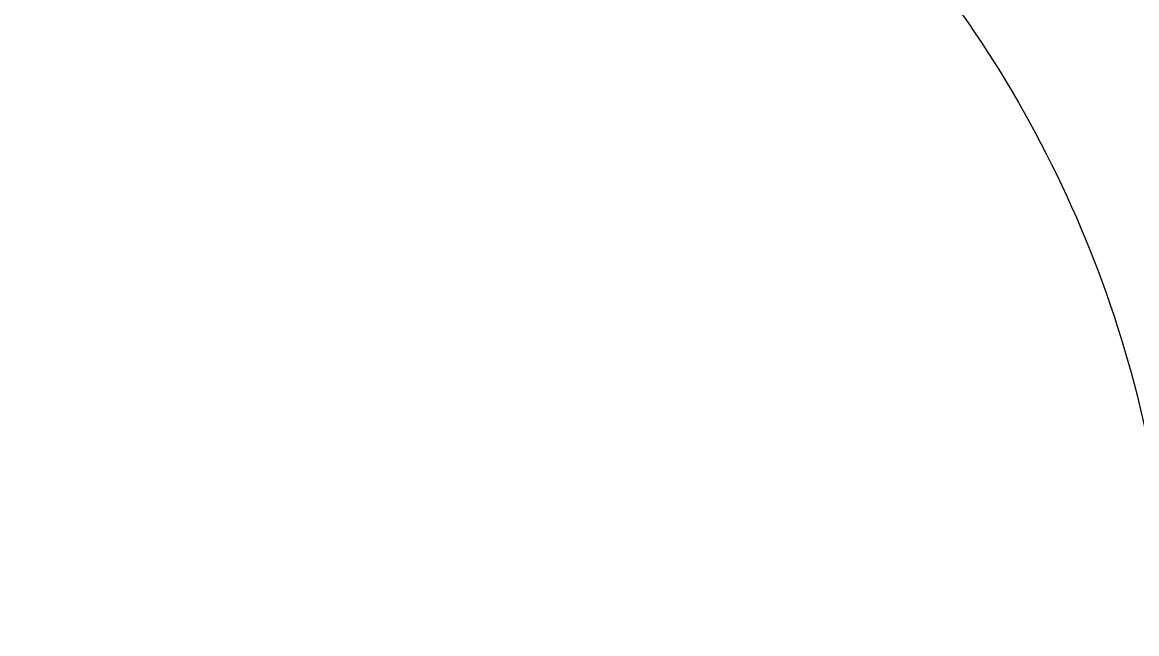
# Model space of a CAD drawing. Header units: millimetres. Extents: x 0 to 9491604, y -172998 to 295086.
# Drawn here: x 396831.17 to 396837.02, y 51092.66 to 51095.87 of the extents above; entities that cross this region are included whole.
import ezdxf
from ezdxf.enums import TextEntityAlignment as Align

# ---------------------------------------------------------------- set-up
doc = ezdxf.new("R2018")
doc.units = ezdxf.units.MM
for name, color, linetype, lineweight in [('АР_Маркер экспликации', 239, 'Continuous', 13), ('АР_Номер помещения', 250, 'Continuous', 9), ('АР_Размеры', 175, 'Continuous', 9), ('АР_Сущ Несущая стена', 250, 'Continuous', 50)]:
    doc.layers.add(name, color=color, linetype=linetype, lineweight=lineweight)
doc.layers.add('АР_Названия помещений', color=124, linetype='Continuous', lineweight=5, plot=False)
doc.layers.add('АР_Помещения_площадь', color=19, linetype='Continuous', lineweight=9, plot=False)
doc.styles.add('ISOCPEUR', font='', dxfattribs={"height": 250})
doc.styles.get("Standard").update_dxf_attribs({"font": 'GOST.TTF'})
doc.styles.get('ISOCPEUR').set_extended_font_data('ISOCPEUR', italic=True)

# ---------------------------------------------------------------- blocks, each defined once
blk = doc.blocks.new('*U252')
at = {"color": 7, "style": 'ISOCPEUR', "width": 0.7, "flags": 1}
blk.add_attdef('КАТЕГОРИЯ', (-499.1655, -2092.1864), '', height=250, dxfattribs=at)
at = {"layer": 'АР_Номер помещения', "color": 7, "style": 'ISOCPEUR', "width": 0.7}
blk.add_attdef('НОМЕР_ПОМЕЩЕНИЯ', text='', height=300, dxfattribs=at).set_placement((-13874.5004, 6637.5515), align=Align.MIDDLE_CENTER)
at = {"layer": 'АР_Помещения_площадь', "color": 7, "lineweight": 30, "width": 0.7, "flags": 104}
blk.add_attdef('ИМЯ_ПОМЕЩЕНИЯ', text='', height=100, dxfattribs=at).set_placement((157.6277, 1217.1414), align=Align.MIDDLE_CENTER)
at = {"layer": 'АР_Помещения_площадь', "color": 7, "style": 'ISOCPEUR', "width": 0.7}
blk.add_attdef('ПЛОЩАДЬ_ПОМЕЩЕНИЯ', text='', height=200, dxfattribs=at).set_placement((-12654.5821, 407.6716), align=Align.MIDDLE_RIGHT)
blk = doc.blocks.new('*U251')
at = {"color": 7, "style": 'ISOCPEUR', "width": 0.7, "flags": 1}
blk.add_attdef('КАТЕГОРИЯ', (-499.1655, -2092.1864), '', height=250, dxfattribs=at)
at = {"layer": 'АР_Номер помещения', "color": 7, "style": 'ISOCPEUR', "width": 0.7}
blk.add_attdef('НОМЕР_ПОМЕЩЕНИЯ', text='', height=300, dxfattribs=at).set_placement((-17424.9012, 1870.773), align=Align.MIDDLE_CENTER)
at = {"layer": 'АР_Помещения_площадь', "color": 7, "lineweight": 30, "width": 0.7, "flags": 104}
blk.add_attdef('ИМЯ_ПОМЕЩЕНИЯ', text='', height=100, dxfattribs=at).set_placement((157.6277, 1217.1414), align=Align.MIDDLE_CENTER)
at = {"layer": 'АР_Помещения_площадь', "color": 7, "style": 'ISOCPEUR', "width": 0.7}
blk.add_attdef('ПЛОЩАДЬ_ПОМЕЩЕНИЯ', text='', height=200, dxfattribs=at).set_placement((-12452.8113, 399.3563), align=Align.MIDDLE_RIGHT)

msp = doc.modelspace()

# ---------------------------------------------------------------- linework, layer by layer
at = {"layer": 'АР_Размеры', "color": 5, "lineweight": 9, "ltscale": 100, "transparency": 33554687}
for points in [[(396838.7836, 51096.3105), (396838.5724, 51095.4063, -0.615334), (396838.0388, 51095.2999, 0.101403), (396835.5954, 51097.3756, 0.887085)], [(396838.7836, 51096.3105), (396838.5724, 51095.4063, -0.615334), (396838.0388, 51095.2999, 0.101403), (396835.5954, 51097.3756, 0.887085)], [(396838.7836, 51096.3105), (396838.5724, 51095.4063, -0.615334), (396838.0388, 51095.2999, 0.101403), (396835.5954, 51097.3756, 0.887085)], [(396838.7836, 51096.3105), (396838.5724, 51095.4063, -0.615334), (396838.0388, 51095.2999, 0.101403), (396835.5954, 51097.3756, 0.887085)], [(396838.7836, 51096.3105), (396838.5724, 51095.4063, -0.615334), (396838.0388, 51095.2999, 0.101403), (396835.5954, 51097.3756, 0.887085)], [(396838.7836, 51096.3105), (396838.5724, 51095.4063, -0.615334), (396838.0388, 51095.2999, 0.101403), (396835.5954, 51097.3756, 0.887085)], [(396838.7836, 51096.3105), (396838.5724, 51095.4063, -0.615334), (396838.0388, 51095.2999, 0.101403), (396835.5954, 51097.3756, 0.887085)], [(396838.7836, 51096.3105), (396838.5724, 51095.4063, -0.615334), (396838.0388, 51095.2999, 0.101403), (396835.5954, 51097.3756, 0.887085)], [(396838.7836, 51096.3105), (396838.5724, 51095.4063, -0.615334), (396838.0388, 51095.2999, 0.101403), (396835.5954, 51097.3756, 0.887085)], [(396838.7836, 51096.3105), (396838.5724, 51095.4063, -0.615334), (396838.0388, 51095.2999, 0.101403), (396835.5954, 51097.3756, 0.887085)], [(396838.7836, 51096.3105), (396838.5724, 51095.4063, -0.615334), (396838.0388, 51095.2999, 0.101403), (396835.5954, 51097.3756, 0.887085)], [(396838.7836, 51096.3105), (396838.5724, 51095.4063, -0.615334), (396838.0388, 51095.2999, 0.101403), (396835.5954, 51097.3756, 0.887085)], [(396838.7836, 51096.3105), (396838.5724, 51095.4063, -0.615334), (396838.0388, 51095.2999, 0.101403), (396835.5954, 51097.3756, 0.887085)], [(396838.7836, 51096.3105), (396838.5724, 51095.4063, -0.615334), (396838.0388, 51095.2999, 0.101403), (396835.5954, 51097.3756, 0.887085)], [(396838.7836, 51096.3105), (396838.5724, 51095.4063, -0.615334), (396838.0388, 51095.2999, 0.101403), (396835.5954, 51097.3756, 0.887085)], [(396838.7836, 51096.3105), (396838.5724, 51095.4063, -0.615334), (396838.0388, 51095.2999, 0.101403), (396835.5954, 51097.3756, 0.887085)], [(396838.7836, 51096.3105), (396838.5724, 51095.4063, -0.615334), (396838.0388, 51095.2999, 0.101403), (396835.5954, 51097.3756, 0.887085)], [(396838.7836, 51096.3105), (396838.5724, 51095.4063, -0.615334), (396838.0388, 51095.2999, 0.101403), (396835.5954, 51097.3756, 0.887085)], [(396838.7836, 51096.3105), (396838.5724, 51095.4063, -0.615334), (396838.0388, 51095.2999, 0.101403), (396835.5954, 51097.3756, 0.887085)], [(396838.7836, 51096.3105), (396838.5724, 51095.4063, -0.615334), (396838.0388, 51095.2999, 0.101403), (396835.5954, 51097.3756, 0.887085)], [(396838.7836, 51096.3105), (396838.5724, 51095.4063, -0.615334), (396838.0388, 51095.2999, 0.101403), (396835.5954, 51097.3756, 0.887085)], [(396838.7836, 51096.3105), (396838.5724, 51095.4063, -0.615334), (396838.0388, 51095.2999, 0.101403), (396835.5954, 51097.3756, 0.887085)], [(396838.7836, 51096.3105), (396838.5724, 51095.4063, -0.615334), (396838.0388, 51095.2999, 0.101403), (396835.5954, 51097.3756, 0.887085)], [(396838.7836, 51096.3105), (396838.5724, 51095.4063, -0.615334), (396838.0388, 51095.2999, 0.101403), (396835.5954, 51097.3756, 0.887085)], [(396838.7836, 51096.3105), (396838.5724, 51095.4063, -0.615334), (396838.0388, 51095.2999, 0.101403), (396835.5954, 51097.3756, 0.887085)], [(396838.7836, 51096.3105), (396838.5724, 51095.4063, -0.615334), (396838.0388, 51095.2999, 0.101403), (396835.5954, 51097.3756, 0.887085)], [(396838.7836, 51096.3105), (396838.5724, 51095.4063, -0.615334), (396838.0388, 51095.2999, 0.101403), (396835.5954, 51097.3756, 0.887085)], [(396838.7836, 51096.3105), (396838.5724, 51095.4063, -0.615334), (396838.0388, 51095.2999, 0.101403), (396835.5954, 51097.3756, 0.887085)], [(396838.7836, 51096.3105), (396838.5724, 51095.4063, -0.615334), (396838.0388, 51095.2999, 0.101403), (396835.5954, 51097.3756, 0.887085)], [(396838.7836, 51096.3105), (396838.5724, 51095.4063, -0.615334), (396838.0388, 51095.2999, 0.101403), (396835.5954, 51097.3756, 0.887085)], [(396838.7836, 51096.3105), (396838.5724, 51095.4063, -0.615334), (396838.0388, 51095.2999, 0.101403), (396835.5954, 51097.3756, 0.887085)], [(396838.7836, 51096.3105), (396838.5724, 51095.4063, -0.615334), (396838.0388, 51095.2999, 0.101403), (396835.5954, 51097.3756, 0.887085)], [(396838.7836, 51096.3105), (396838.5724, 51095.4063, -0.615334), (396838.0388, 51095.2999, 0.101403), (396835.5954, 51097.3756, 0.887085)], [(396838.7836, 51096.3105), (396838.5724, 51095.4063, -0.615334), (396838.0388, 51095.2999, 0.101403), (396835.5954, 51097.3756, 0.887085)], [(396838.7836, 51096.3105), (396838.5724, 51095.4063, -0.615334), (396838.0388, 51095.2999, 0.101403), (396835.5954, 51097.3756, 0.887085)], [(396838.7836, 51096.3105), (396838.5724, 51095.4063, -0.615334), (396838.0388, 51095.2999, 0.101403), (396835.5954, 51097.3756, 0.887085)], [(396838.7836, 51096.3105), (396838.5724, 51095.4063, -0.615334), (396838.0388, 51095.2999, 0.101403), (396835.5954, 51097.3756, 0.887085)], [(396838.7836, 51096.3105), (396838.5724, 51095.4063, -0.615334), (396838.0388, 51095.2999, 0.101403), (396835.5954, 51097.3756, 0.887085)], [(396838.7836, 51096.3105), (396838.5724, 51095.4063, -0.615334), (396838.0388, 51095.2999, 0.101403), (396835.5954, 51097.3756, 0.887085)], [(396838.7836, 51096.3105), (396838.5724, 51095.4063, -0.615334), (396838.0388, 51095.2999, 0.101403), (396835.5954, 51097.3756, 0.887085)], [(396838.7836, 51096.3105), (396838.5724, 51095.4063, -0.615334), (396838.0388, 51095.2999, 0.101403), (396835.5954, 51097.3756, 0.887085)], [(396838.7836, 51096.3105), (396838.5724, 51095.4063, -0.615334), (396838.0388, 51095.2999, 0.101403), (396835.5954, 51097.3756, 0.887085)], [(396838.7836, 51096.3105), (396838.5724, 51095.4063, -0.615334), (396838.0388, 51095.2999, 0.101403), (396835.5954, 51097.3756, 0.887085)], [(396838.7836, 51096.3105), (396838.5724, 51095.4063, -0.615334), (396838.0388, 51095.2999, 0.101403), (396835.5954, 51097.3756, 0.887085)], [(396838.7836, 51096.3105), (396838.5724, 51095.4063, -0.615334), (396838.0388, 51095.2999, 0.101403), (396835.5954, 51097.3756, 0.887085)], [(396838.7836, 51096.3105), (396838.5724, 51095.4063, -0.615334), (396838.0388, 51095.2999, 0.101403), (396835.5954, 51097.3756, 0.887085)], [(396838.7836, 51096.3105), (396838.5724, 51095.4063, -0.615334), (396838.0388, 51095.2999, 0.101403), (396835.5954, 51097.3756, 0.887085)], [(396838.7836, 51096.3105), (396838.5724, 51095.4063, -0.615334), (396838.0388, 51095.2999, 0.101403), (396835.5954, 51097.3756, 0.887085)], [(396838.7836, 51096.3105), (396838.5724, 51095.4063, -0.615334), (396838.0388, 51095.2999, 0.101403), (396835.5954, 51097.3756, 0.887085)], [(396838.7836, 51096.3105), (396838.5724, 51095.4063, -0.615334), (396838.0388, 51095.2999, 0.101403), (396835.5954, 51097.3756, 0.887085)], [(396838.7836, 51096.3105), (396838.5724, 51095.4063, -0.615334), (396838.0388, 51095.2999, 0.101403), (396835.5954, 51097.3756, 0.887085)], [(396838.7836, 51096.3105), (396838.5724, 51095.4063, -0.615334), (396838.0388, 51095.2999, 0.101403), (396835.5954, 51097.3756, 0.887085)], [(396838.7836, 51096.3105), (396838.5724, 51095.4063, -0.615334), (396838.0388, 51095.2999, 0.101403), (396835.5954, 51097.3756, 0.887085)], [(396838.7836, 51096.3105), (396838.5724, 51095.4063, -0.615334), (396838.0388, 51095.2999, 0.101403), (396835.5954, 51097.3756, 0.887085)], [(396838.7836, 51096.3105), (396838.5724, 51095.4063, -0.615334), (396838.0388, 51095.2999, 0.101403), (396835.5954, 51097.3756, 0.887085)], [(396838.7836, 51096.3105), (396838.5724, 51095.4063, -0.615334), (396838.0388, 51095.2999, 0.101403), (396835.5954, 51097.3756, 0.887085)], [(396838.7836, 51096.3105), (396838.5724, 51095.4063, -0.615334), (396838.0388, 51095.2999, 0.101403), (396835.5954, 51097.3756, 0.887085)], [(396835.2429, 51096.8836, -0.164997), (396837.1101, 51093.4855), (396837.1313, 51093.3655, 0.414304), (396837.626, 51093.0197), (396841.3476, 51093.6793, 0.228696), (396841.6484, 51093.8964, -0.319049), (396842.0918, 51094.1145, -0.319002), (396842.4438, 51093.7677), (396842.6566, 51092.5672, -0.4144), (396842.5084, 51092.3552), (396842.2683, 51092.3127, 0.668339), (396842.1955, 51091.9827), (396843.6088, 51090.9949, 0.198883), (396844.0188, 51090.9044), (396848.1005, 51091.6278, 0.198883), (396848.4545, 51091.8538), (396849.4421, 51093.2671, 0.668339), (396849.2603, 51093.5519), (396849.0203, 51093.5094, -0.4144), (396848.8083, 51093.6575), (396848.5955, 51094.858, -0.710202), (396849.2983, 51095.2522, 0.228696), (396849.6553, 51095.1518), (396858.8289, 51096.7777, 0.414362)], [(396835.2429, 51096.8836, -0.164997), (396837.1101, 51093.4855), (396837.1313, 51093.3655, 0.414304), (396837.626, 51093.0197), (396841.3476, 51093.6793, 0.228696), (396841.6484, 51093.8964, -0.319049), (396842.0918, 51094.1145, -0.319002), (396842.4438, 51093.7677), (396842.6566, 51092.5672, -0.4144), (396842.5084, 51092.3552), (396842.2683, 51092.3127, 0.668339), (396842.1955, 51091.9827), (396843.6088, 51090.9949, 0.198883), (396844.0188, 51090.9044), (396848.1005, 51091.6278, 0.198883), (396848.4545, 51091.8538), (396849.4421, 51093.2671, 0.668339), (396849.2603, 51093.5519), (396849.0203, 51093.5094, -0.4144), (396848.8083, 51093.6575), (396848.5955, 51094.858, -0.710202), (396849.2983, 51095.2522, 0.228696), (396849.6553, 51095.1518), (396858.8289, 51096.7777, 0.414362)], [(396835.2429, 51096.8836, -0.164997), (396837.1101, 51093.4855), (396837.1313, 51093.3655, 0.414304), (396837.626, 51093.0197), (396841.3476, 51093.6793, 0.228696), (396841.6484, 51093.8964, -0.319049), (396842.0918, 51094.1145, -0.319002), (396842.4438, 51093.7677), (396842.6566, 51092.5672, -0.4144), (396842.5084, 51092.3552), (396842.2683, 51092.3127, 0.668339), (396842.1955, 51091.9827), (396843.6088, 51090.9949, 0.198883), (396844.0188, 51090.9044), (396848.1005, 51091.6278, 0.198883), (396848.4545, 51091.8538), (396849.4421, 51093.2671, 0.668339), (396849.2603, 51093.5519), (396849.0203, 51093.5094, -0.4144), (396848.8083, 51093.6575), (396848.5955, 51094.858, -0.710202), (396849.2983, 51095.2522, 0.228696), (396849.6553, 51095.1518), (396858.8289, 51096.7777, 0.414362)], [(396835.2429, 51096.8836, -0.164997), (396837.1101, 51093.4855), (396837.1313, 51093.3655, 0.414304), (396837.626, 51093.0197), (396841.3476, 51093.6793, 0.228696), (396841.6484, 51093.8964, -0.319049), (396842.0918, 51094.1145, -0.319002), (396842.4438, 51093.7677), (396842.6566, 51092.5672, -0.4144), (396842.5084, 51092.3552), (396842.2683, 51092.3127, 0.668339), (396842.1955, 51091.9827), (396843.6088, 51090.9949, 0.198883), (396844.0188, 51090.9044), (396848.1005, 51091.6278, 0.198883), (396848.4545, 51091.8538), (396849.4421, 51093.2671, 0.668339), (396849.2603, 51093.5519), (396849.0203, 51093.5094, -0.4144), (396848.8083, 51093.6575), (396848.5955, 51094.858, -0.710202), (396849.2983, 51095.2522, 0.228696), (396849.6553, 51095.1518), (396858.8289, 51096.7777, 0.414362)], [(396835.2429, 51096.8836, -0.164997), (396837.1101, 51093.4855), (396837.1313, 51093.3655, 0.414304), (396837.626, 51093.0197), (396841.3476, 51093.6793, 0.228696), (396841.6484, 51093.8964, -0.319049), (396842.0918, 51094.1145, -0.319002), (396842.4438, 51093.7677), (396842.6566, 51092.5672, -0.4144), (396842.5084, 51092.3552), (396842.2683, 51092.3127, 0.668339), (396842.1955, 51091.9827), (396843.6088, 51090.9949, 0.198883), (396844.0188, 51090.9044), (396848.1005, 51091.6278, 0.198883), (396848.4545, 51091.8538), (396849.4421, 51093.2671, 0.668339), (396849.2603, 51093.5519), (396849.0203, 51093.5094, -0.4144), (396848.8083, 51093.6575), (396848.5955, 51094.858, -0.710202), (396849.2983, 51095.2522, 0.228696), (396849.6553, 51095.1518), (396858.8289, 51096.7777, 0.414362)], [(396835.2429, 51096.8836, -0.164997), (396837.1101, 51093.4855), (396837.1313, 51093.3655, 0.414304), (396837.626, 51093.0197), (396841.3476, 51093.6793, 0.228696), (396841.6484, 51093.8964, -0.319049), (396842.0918, 51094.1145, -0.319002), (396842.4438, 51093.7677), (396842.6566, 51092.5672, -0.4144), (396842.5084, 51092.3552), (396842.2683, 51092.3127, 0.668339), (396842.1955, 51091.9827), (396843.6088, 51090.9949, 0.198883), (396844.0188, 51090.9044), (396848.1005, 51091.6278, 0.198883), (396848.4545, 51091.8538), (396849.4421, 51093.2671, 0.668339), (396849.2603, 51093.5519), (396849.0203, 51093.5094, -0.4144), (396848.8083, 51093.6575), (396848.5955, 51094.858, -0.710202), (396849.2983, 51095.2522, 0.228696), (396849.6553, 51095.1518), (396858.8289, 51096.7777, 0.414362)], [(396835.2429, 51096.8836, -0.164997), (396837.1101, 51093.4855), (396837.1313, 51093.3655, 0.414304), (396837.626, 51093.0197), (396841.3476, 51093.6793, 0.228696), (396841.6484, 51093.8964, -0.319049), (396842.0918, 51094.1145, -0.319002), (396842.4438, 51093.7677), (396842.6566, 51092.5672, -0.4144), (396842.5084, 51092.3552), (396842.2683, 51092.3127, 0.668339), (396842.1955, 51091.9827), (396843.6088, 51090.9949, 0.198883), (396844.0188, 51090.9044), (396848.1005, 51091.6278, 0.198883), (396848.4545, 51091.8538), (396849.4421, 51093.2671, 0.668339), (396849.2603, 51093.5519), (396849.0203, 51093.5094, -0.4144), (396848.8083, 51093.6575), (396848.5955, 51094.858, -0.710202), (396849.2983, 51095.2522, 0.228696), (396849.6553, 51095.1518), (396858.8289, 51096.7777, 0.414362)], [(396835.2429, 51096.8836, -0.164997), (396837.1101, 51093.4855), (396837.1313, 51093.3655, 0.414304), (396837.626, 51093.0197), (396841.3476, 51093.6793, 0.228696), (396841.6484, 51093.8964, -0.319049), (396842.0918, 51094.1145, -0.319002), (396842.4438, 51093.7677), (396842.6566, 51092.5672, -0.4144), (396842.5084, 51092.3552), (396842.2683, 51092.3127, 0.668339), (396842.1955, 51091.9827), (396843.6088, 51090.9949, 0.198883), (396844.0188, 51090.9044), (396848.1005, 51091.6278, 0.198883), (396848.4545, 51091.8538), (396849.4421, 51093.2671, 0.668339), (396849.2603, 51093.5519), (396849.0203, 51093.5094, -0.4144), (396848.8083, 51093.6575), (396848.5955, 51094.858, -0.710202), (396849.2983, 51095.2522, 0.228696), (396849.6553, 51095.1518), (396858.8289, 51096.7777, 0.414362)], [(396835.2429, 51096.8836, -0.164997), (396837.1101, 51093.4855), (396837.1313, 51093.3655, 0.414304), (396837.626, 51093.0197), (396841.3476, 51093.6793, 0.228696), (396841.6484, 51093.8964, -0.319049), (396842.0918, 51094.1145, -0.319002), (396842.4438, 51093.7677), (396842.6566, 51092.5672, -0.4144), (396842.5084, 51092.3552), (396842.2683, 51092.3127, 0.668339), (396842.1955, 51091.9827), (396843.6088, 51090.9949, 0.198883), (396844.0188, 51090.9044), (396848.1005, 51091.6278, 0.198883), (396848.4545, 51091.8538), (396849.4421, 51093.2671, 0.668339), (396849.2603, 51093.5519), (396849.0203, 51093.5094, -0.4144), (396848.8083, 51093.6575), (396848.5955, 51094.858, -0.710202), (396849.2983, 51095.2522, 0.228696), (396849.6553, 51095.1518), (396858.8289, 51096.7777, 0.414362)], [(396835.2429, 51096.8836, -0.164997), (396837.1101, 51093.4855), (396837.1313, 51093.3655, 0.414304), (396837.626, 51093.0197), (396841.3476, 51093.6793, 0.228696), (396841.6484, 51093.8964, -0.319049), (396842.0918, 51094.1145, -0.319002), (396842.4438, 51093.7677), (396842.6566, 51092.5672, -0.4144), (396842.5084, 51092.3552), (396842.2683, 51092.3127, 0.668339), (396842.1955, 51091.9827), (396843.6088, 51090.9949, 0.198883), (396844.0188, 51090.9044), (396848.1005, 51091.6278, 0.198883), (396848.4545, 51091.8538), (396849.4421, 51093.2671, 0.668339), (396849.2603, 51093.5519), (396849.0203, 51093.5094, -0.4144), (396848.8083, 51093.6575), (396848.5955, 51094.858, -0.710202), (396849.2983, 51095.2522, 0.228696), (396849.6553, 51095.1518), (396858.8289, 51096.7777, 0.414362)], [(396835.2429, 51096.8836, -0.164997), (396837.1101, 51093.4855), (396837.1313, 51093.3655, 0.414304), (396837.626, 51093.0197), (396841.3476, 51093.6793, 0.228696), (396841.6484, 51093.8964, -0.319049), (396842.0918, 51094.1145, -0.319002), (396842.4438, 51093.7677), (396842.6566, 51092.5672, -0.4144), (396842.5084, 51092.3552), (396842.2683, 51092.3127, 0.668339), (396842.1955, 51091.9827), (396843.6088, 51090.9949, 0.198883), (396844.0188, 51090.9044), (396848.1005, 51091.6278, 0.198883), (396848.4545, 51091.8538), (396849.4421, 51093.2671, 0.668339), (396849.2603, 51093.5519), (396849.0203, 51093.5094, -0.4144), (396848.8083, 51093.6575), (396848.5955, 51094.858, -0.710202), (396849.2983, 51095.2522, 0.228696), (396849.6553, 51095.1518), (396858.8289, 51096.7777, 0.414362)], [(396835.2429, 51096.8836, -0.164997), (396837.1101, 51093.4855), (396837.1313, 51093.3655, 0.414304), (396837.626, 51093.0197), (396841.3476, 51093.6793, 0.228696), (396841.6484, 51093.8964, -0.319049), (396842.0918, 51094.1145, -0.319002), (396842.4438, 51093.7677), (396842.6566, 51092.5672, -0.4144), (396842.5084, 51092.3552), (396842.2683, 51092.3127, 0.668339), (396842.1955, 51091.9827), (396843.6088, 51090.9949, 0.198883), (396844.0188, 51090.9044), (396848.1005, 51091.6278, 0.198883), (396848.4545, 51091.8538), (396849.4421, 51093.2671, 0.668339), (396849.2603, 51093.5519), (396849.0203, 51093.5094, -0.4144), (396848.8083, 51093.6575), (396848.5955, 51094.858, -0.710202), (396849.2983, 51095.2522, 0.228696), (396849.6553, 51095.1518), (396858.8289, 51096.7777, 0.414362)], [(396835.2429, 51096.8836, -0.164997), (396837.1101, 51093.4855), (396837.1313, 51093.3655, 0.414304), (396837.626, 51093.0197), (396841.3476, 51093.6793, 0.228696), (396841.6484, 51093.8964, -0.319049), (396842.0918, 51094.1145, -0.319002), (396842.4438, 51093.7677), (396842.6566, 51092.5672, -0.4144), (396842.5084, 51092.3552), (396842.2683, 51092.3127, 0.668339), (396842.1955, 51091.9827), (396843.6088, 51090.9949, 0.198883), (396844.0188, 51090.9044), (396848.1005, 51091.6278, 0.198883), (396848.4545, 51091.8538), (396849.4421, 51093.2671, 0.668339), (396849.2603, 51093.5519), (396849.0203, 51093.5094, -0.4144), (396848.8083, 51093.6575), (396848.5955, 51094.858, -0.710202), (396849.2983, 51095.2522, 0.228696), (396849.6553, 51095.1518), (396858.8289, 51096.7777, 0.414362)], [(396835.2429, 51096.8836, -0.164997), (396837.1101, 51093.4855), (396837.1313, 51093.3655, 0.414304), (396837.626, 51093.0197), (396841.3476, 51093.6793, 0.228696), (396841.6484, 51093.8964, -0.319049), (396842.0918, 51094.1145, -0.319002), (396842.4438, 51093.7677), (396842.6566, 51092.5672, -0.4144), (396842.5084, 51092.3552), (396842.2683, 51092.3127, 0.668339), (396842.1955, 51091.9827), (396843.6088, 51090.9949, 0.198883), (396844.0188, 51090.9044), (396848.1005, 51091.6278, 0.198883), (396848.4545, 51091.8538), (396849.4421, 51093.2671, 0.668339), (396849.2603, 51093.5519), (396849.0203, 51093.5094, -0.4144), (396848.8083, 51093.6575), (396848.5955, 51094.858, -0.710202), (396849.2983, 51095.2522, 0.228696), (396849.6553, 51095.1518), (396858.8289, 51096.7777, 0.414362)], [(396835.2429, 51096.8836, -0.164997), (396837.1101, 51093.4855), (396837.1313, 51093.3655, 0.414304), (396837.626, 51093.0197), (396841.3476, 51093.6793, 0.228696), (396841.6484, 51093.8964, -0.319049), (396842.0918, 51094.1145, -0.319002), (396842.4438, 51093.7677), (396842.6566, 51092.5672, -0.4144), (396842.5084, 51092.3552), (396842.2683, 51092.3127, 0.668339), (396842.1955, 51091.9827), (396843.6088, 51090.9949, 0.198883), (396844.0188, 51090.9044), (396848.1005, 51091.6278, 0.198883), (396848.4545, 51091.8538), (396849.4421, 51093.2671, 0.668339), (396849.2603, 51093.5519), (396849.0203, 51093.5094, -0.4144), (396848.8083, 51093.6575), (396848.5955, 51094.858, -0.710202), (396849.2983, 51095.2522, 0.228696), (396849.6553, 51095.1518), (396858.8289, 51096.7777, 0.414362)], [(396835.2429, 51096.8836, -0.164997), (396837.1101, 51093.4855), (396837.1313, 51093.3655, 0.414304), (396837.626, 51093.0197), (396841.3476, 51093.6793, 0.228696), (396841.6484, 51093.8964, -0.319049), (396842.0918, 51094.1145, -0.319002), (396842.4438, 51093.7677), (396842.6566, 51092.5672, -0.4144), (396842.5084, 51092.3552), (396842.2683, 51092.3127, 0.668339), (396842.1955, 51091.9827), (396843.6088, 51090.9949, 0.198883), (396844.0188, 51090.9044), (396848.1005, 51091.6278, 0.198883), (396848.4545, 51091.8538), (396849.4421, 51093.2671, 0.668339), (396849.2603, 51093.5519), (396849.0203, 51093.5094, -0.4144), (396848.8083, 51093.6575), (396848.5955, 51094.858, -0.710202), (396849.2983, 51095.2522, 0.228696), (396849.6553, 51095.1518), (396858.8289, 51096.7777, 0.414362)], [(396835.2429, 51096.8836, -0.164997), (396837.1101, 51093.4855), (396837.1313, 51093.3655, 0.414304), (396837.626, 51093.0197), (396841.3476, 51093.6793, 0.228696), (396841.6484, 51093.8964, -0.319049), (396842.0918, 51094.1145, -0.319002), (396842.4438, 51093.7677), (396842.6566, 51092.5672, -0.4144), (396842.5084, 51092.3552), (396842.2683, 51092.3127, 0.668339), (396842.1955, 51091.9827), (396843.6088, 51090.9949, 0.198883), (396844.0188, 51090.9044), (396848.1005, 51091.6278, 0.198883), (396848.4545, 51091.8538), (396849.4421, 51093.2671, 0.668339), (396849.2603, 51093.5519), (396849.0203, 51093.5094, -0.4144), (396848.8083, 51093.6575), (396848.5955, 51094.858, -0.710202), (396849.2983, 51095.2522, 0.228696), (396849.6553, 51095.1518), (396858.8289, 51096.7777, 0.414362)], [(396835.2429, 51096.8836, -0.164997), (396837.1101, 51093.4855), (396837.1313, 51093.3655, 0.414304), (396837.626, 51093.0197), (396841.3476, 51093.6793, 0.228696), (396841.6484, 51093.8964, -0.319049), (396842.0918, 51094.1145, -0.319002), (396842.4438, 51093.7677), (396842.6566, 51092.5672, -0.4144), (396842.5084, 51092.3552), (396842.2683, 51092.3127, 0.668339), (396842.1955, 51091.9827), (396843.6088, 51090.9949, 0.198883), (396844.0188, 51090.9044), (396848.1005, 51091.6278, 0.198883), (396848.4545, 51091.8538), (396849.4421, 51093.2671, 0.668339), (396849.2603, 51093.5519), (396849.0203, 51093.5094, -0.4144), (396848.8083, 51093.6575), (396848.5955, 51094.858, -0.710202), (396849.2983, 51095.2522, 0.228696), (396849.6553, 51095.1518), (396858.8289, 51096.7777, 0.414362)], [(396835.2429, 51096.8836, -0.164997), (396837.1101, 51093.4855), (396837.1313, 51093.3655, 0.414304), (396837.626, 51093.0197), (396841.3476, 51093.6793, 0.228696), (396841.6484, 51093.8964, -0.319049), (396842.0918, 51094.1145, -0.319002), (396842.4438, 51093.7677), (396842.6566, 51092.5672, -0.4144), (396842.5084, 51092.3552), (396842.2683, 51092.3127, 0.668339), (396842.1955, 51091.9827), (396843.6088, 51090.9949, 0.198883), (396844.0188, 51090.9044), (396848.1005, 51091.6278, 0.198883), (396848.4545, 51091.8538), (396849.4421, 51093.2671, 0.668339), (396849.2603, 51093.5519), (396849.0203, 51093.5094, -0.4144), (396848.8083, 51093.6575), (396848.5955, 51094.858, -0.710202), (396849.2983, 51095.2522, 0.228696), (396849.6553, 51095.1518), (396858.8289, 51096.7777, 0.414362)], [(396835.2429, 51096.8836, -0.164997), (396837.1101, 51093.4855), (396837.1313, 51093.3655, 0.414304), (396837.626, 51093.0197), (396841.3476, 51093.6793, 0.228696), (396841.6484, 51093.8964, -0.319049), (396842.0918, 51094.1145, -0.319002), (396842.4438, 51093.7677), (396842.6566, 51092.5672, -0.4144), (396842.5084, 51092.3552), (396842.2683, 51092.3127, 0.668339), (396842.1955, 51091.9827), (396843.6088, 51090.9949, 0.198883), (396844.0188, 51090.9044), (396848.1005, 51091.6278, 0.198883), (396848.4545, 51091.8538), (396849.4421, 51093.2671, 0.668339), (396849.2603, 51093.5519), (396849.0203, 51093.5094, -0.4144), (396848.8083, 51093.6575), (396848.5955, 51094.858, -0.710202), (396849.2983, 51095.2522, 0.228696), (396849.6553, 51095.1518), (396858.8289, 51096.7777, 0.414362)], [(396835.2429, 51096.8836, -0.164997), (396837.1101, 51093.4855), (396837.1313, 51093.3655, 0.414304), (396837.626, 51093.0197), (396841.3476, 51093.6793, 0.228696), (396841.6484, 51093.8964, -0.319049), (396842.0918, 51094.1145, -0.319002), (396842.4438, 51093.7677), (396842.6566, 51092.5672, -0.4144), (396842.5084, 51092.3552), (396842.2683, 51092.3127, 0.668339), (396842.1955, 51091.9827), (396843.6088, 51090.9949, 0.198883), (396844.0188, 51090.9044), (396848.1005, 51091.6278, 0.198883), (396848.4545, 51091.8538), (396849.4421, 51093.2671, 0.668339), (396849.2603, 51093.5519), (396849.0203, 51093.5094, -0.4144), (396848.8083, 51093.6575), (396848.5955, 51094.858, -0.710202), (396849.2983, 51095.2522, 0.228696), (396849.6553, 51095.1518), (396858.8289, 51096.7777, 0.414362)], [(396835.2429, 51096.8836, -0.164997), (396837.1101, 51093.4855), (396837.1313, 51093.3655, 0.414304), (396837.626, 51093.0197), (396841.3476, 51093.6793, 0.228696), (396841.6484, 51093.8964, -0.319049), (396842.0918, 51094.1145, -0.319002), (396842.4438, 51093.7677), (396842.6566, 51092.5672, -0.4144), (396842.5084, 51092.3552), (396842.2683, 51092.3127, 0.668339), (396842.1955, 51091.9827), (396843.6088, 51090.9949, 0.198883), (396844.0188, 51090.9044), (396848.1005, 51091.6278, 0.198883), (396848.4545, 51091.8538), (396849.4421, 51093.2671, 0.668339), (396849.2603, 51093.5519), (396849.0203, 51093.5094, -0.4144), (396848.8083, 51093.6575), (396848.5955, 51094.858, -0.710202), (396849.2983, 51095.2522, 0.228696), (396849.6553, 51095.1518), (396858.8289, 51096.7777, 0.414362)], [(396835.2429, 51096.8836, -0.164997), (396837.1101, 51093.4855), (396837.1313, 51093.3655, 0.414304), (396837.626, 51093.0197), (396841.3476, 51093.6793, 0.228696), (396841.6484, 51093.8964, -0.319049), (396842.0918, 51094.1145, -0.319002), (396842.4438, 51093.7677), (396842.6566, 51092.5672, -0.4144), (396842.5084, 51092.3552), (396842.2683, 51092.3127, 0.668339), (396842.1955, 51091.9827), (396843.6088, 51090.9949, 0.198883), (396844.0188, 51090.9044), (396848.1005, 51091.6278, 0.198883), (396848.4545, 51091.8538), (396849.4421, 51093.2671, 0.668339), (396849.2603, 51093.5519), (396849.0203, 51093.5094, -0.4144), (396848.8083, 51093.6575), (396848.5955, 51094.858, -0.710202), (396849.2983, 51095.2522, 0.228696), (396849.6553, 51095.1518), (396858.8289, 51096.7777, 0.414362)], [(396835.2429, 51096.8836, -0.164997), (396837.1101, 51093.4855), (396837.1313, 51093.3655, 0.414304), (396837.626, 51093.0197), (396841.3476, 51093.6793, 0.228696), (396841.6484, 51093.8964, -0.319049), (396842.0918, 51094.1145, -0.319002), (396842.4438, 51093.7677), (396842.6566, 51092.5672, -0.4144), (396842.5084, 51092.3552), (396842.2683, 51092.3127, 0.668339), (396842.1955, 51091.9827), (396843.6088, 51090.9949, 0.198883), (396844.0188, 51090.9044), (396848.1005, 51091.6278, 0.198883), (396848.4545, 51091.8538), (396849.4421, 51093.2671, 0.668339), (396849.2603, 51093.5519), (396849.0203, 51093.5094, -0.4144), (396848.8083, 51093.6575), (396848.5955, 51094.858, -0.710202), (396849.2983, 51095.2522, 0.228696), (396849.6553, 51095.1518), (396858.8289, 51096.7777, 0.414362)], [(396835.2429, 51096.8836, -0.164997), (396837.1101, 51093.4855), (396837.1313, 51093.3655, 0.414304), (396837.626, 51093.0197), (396841.3476, 51093.6793, 0.228696), (396841.6484, 51093.8964, -0.319049), (396842.0918, 51094.1145, -0.319002), (396842.4438, 51093.7677), (396842.6566, 51092.5672, -0.4144), (396842.5084, 51092.3552), (396842.2683, 51092.3127, 0.668339), (396842.1955, 51091.9827), (396843.6088, 51090.9949, 0.198883), (396844.0188, 51090.9044), (396848.1005, 51091.6278, 0.198883), (396848.4545, 51091.8538), (396849.4421, 51093.2671, 0.668339), (396849.2603, 51093.5519), (396849.0203, 51093.5094, -0.4144), (396848.8083, 51093.6575), (396848.5955, 51094.858, -0.710202), (396849.2983, 51095.2522, 0.228696), (396849.6553, 51095.1518), (396858.8289, 51096.7777, 0.414362)], [(396835.2429, 51096.8836, -0.164997), (396837.1101, 51093.4855), (396837.1313, 51093.3655, 0.414304), (396837.626, 51093.0197), (396841.3476, 51093.6793, 0.228696), (396841.6484, 51093.8964, -0.319049), (396842.0918, 51094.1145, -0.319002), (396842.4438, 51093.7677), (396842.6566, 51092.5672, -0.4144), (396842.5084, 51092.3552), (396842.2683, 51092.3127, 0.668339), (396842.1955, 51091.9827), (396843.6088, 51090.9949, 0.198883), (396844.0188, 51090.9044), (396848.1005, 51091.6278, 0.198883), (396848.4545, 51091.8538), (396849.4421, 51093.2671, 0.668339), (396849.2603, 51093.5519), (396849.0203, 51093.5094, -0.4144), (396848.8083, 51093.6575), (396848.5955, 51094.858, -0.710202), (396849.2983, 51095.2522, 0.228696), (396849.6553, 51095.1518), (396858.8289, 51096.7777, 0.414362)], [(396835.2429, 51096.8836, -0.164997), (396837.1101, 51093.4855), (396837.1313, 51093.3655, 0.414304), (396837.626, 51093.0197), (396841.3476, 51093.6793, 0.228696), (396841.6484, 51093.8964, -0.319049), (396842.0918, 51094.1145, -0.319002), (396842.4438, 51093.7677), (396842.6566, 51092.5672, -0.4144), (396842.5084, 51092.3552), (396842.2683, 51092.3127, 0.668339), (396842.1955, 51091.9827), (396843.6088, 51090.9949, 0.198883), (396844.0188, 51090.9044), (396848.1005, 51091.6278, 0.198883), (396848.4545, 51091.8538), (396849.4421, 51093.2671, 0.668339), (396849.2603, 51093.5519), (396849.0203, 51093.5094, -0.4144), (396848.8083, 51093.6575), (396848.5955, 51094.858, -0.710202), (396849.2983, 51095.2522, 0.228696), (396849.6553, 51095.1518), (396858.8289, 51096.7777, 0.414362)], [(396835.2429, 51096.8836, -0.164997), (396837.1101, 51093.4855), (396837.1313, 51093.3655, 0.414304), (396837.626, 51093.0197), (396841.3476, 51093.6793, 0.228696), (396841.6484, 51093.8964, -0.319049), (396842.0918, 51094.1145, -0.319002), (396842.4438, 51093.7677), (396842.6566, 51092.5672, -0.4144), (396842.5084, 51092.3552), (396842.2683, 51092.3127, 0.668339), (396842.1955, 51091.9827), (396843.6088, 51090.9949, 0.198883), (396844.0188, 51090.9044), (396848.1005, 51091.6278, 0.198883), (396848.4545, 51091.8538), (396849.4421, 51093.2671, 0.668339), (396849.2603, 51093.5519), (396849.0203, 51093.5094, -0.4144), (396848.8083, 51093.6575), (396848.5955, 51094.858, -0.710202), (396849.2983, 51095.2522, 0.228696), (396849.6553, 51095.1518), (396858.8289, 51096.7777, 0.414362)], [(396835.2429, 51096.8836, -0.164997), (396837.1101, 51093.4855), (396837.1313, 51093.3655, 0.414304), (396837.626, 51093.0197), (396841.3476, 51093.6793, 0.228696), (396841.6484, 51093.8964, -0.319049), (396842.0918, 51094.1145, -0.319002), (396842.4438, 51093.7677), (396842.6566, 51092.5672, -0.4144), (396842.5084, 51092.3552), (396842.2683, 51092.3127, 0.668339), (396842.1955, 51091.9827), (396843.6088, 51090.9949, 0.198883), (396844.0188, 51090.9044), (396848.1005, 51091.6278, 0.198883), (396848.4545, 51091.8538), (396849.4421, 51093.2671, 0.668339), (396849.2603, 51093.5519), (396849.0203, 51093.5094, -0.4144), (396848.8083, 51093.6575), (396848.5955, 51094.858, -0.710202), (396849.2983, 51095.2522, 0.228696), (396849.6553, 51095.1518), (396858.8289, 51096.7777, 0.414362)], [(396835.2429, 51096.8836, -0.164997), (396837.1101, 51093.4855), (396837.1313, 51093.3655, 0.414304), (396837.626, 51093.0197), (396841.3476, 51093.6793, 0.228696), (396841.6484, 51093.8964, -0.319049), (396842.0918, 51094.1145, -0.319002), (396842.4438, 51093.7677), (396842.6566, 51092.5672, -0.4144), (396842.5084, 51092.3552), (396842.2683, 51092.3127, 0.668339), (396842.1955, 51091.9827), (396843.6088, 51090.9949, 0.198883), (396844.0188, 51090.9044), (396848.1005, 51091.6278, 0.198883), (396848.4545, 51091.8538), (396849.4421, 51093.2671, 0.668339), (396849.2603, 51093.5519), (396849.0203, 51093.5094, -0.4144), (396848.8083, 51093.6575), (396848.5955, 51094.858, -0.710202), (396849.2983, 51095.2522, 0.228696), (396849.6553, 51095.1518), (396858.8289, 51096.7777, 0.414362)], [(396835.2429, 51096.8836, -0.164997), (396837.1101, 51093.4855), (396837.1313, 51093.3655, 0.414304), (396837.626, 51093.0197), (396841.3476, 51093.6793, 0.228696), (396841.6484, 51093.8964, -0.319049), (396842.0918, 51094.1145, -0.319002), (396842.4438, 51093.7677), (396842.6566, 51092.5672, -0.4144), (396842.5084, 51092.3552), (396842.2683, 51092.3127, 0.668339), (396842.1955, 51091.9827), (396843.6088, 51090.9949, 0.198883), (396844.0188, 51090.9044), (396848.1005, 51091.6278, 0.198883), (396848.4545, 51091.8538), (396849.4421, 51093.2671, 0.668339), (396849.2603, 51093.5519), (396849.0203, 51093.5094, -0.4144), (396848.8083, 51093.6575), (396848.5955, 51094.858, -0.710202), (396849.2983, 51095.2522, 0.228696), (396849.6553, 51095.1518), (396858.8289, 51096.7777, 0.414362)], [(396835.2429, 51096.8836, -0.164997), (396837.1101, 51093.4855), (396837.1313, 51093.3655, 0.414304), (396837.626, 51093.0197), (396841.3476, 51093.6793, 0.228696), (396841.6484, 51093.8964, -0.319049), (396842.0918, 51094.1145, -0.319002), (396842.4438, 51093.7677), (396842.6566, 51092.5672, -0.4144), (396842.5084, 51092.3552), (396842.2683, 51092.3127, 0.668339), (396842.1955, 51091.9827), (396843.6088, 51090.9949, 0.198883), (396844.0188, 51090.9044), (396848.1005, 51091.6278, 0.198883), (396848.4545, 51091.8538), (396849.4421, 51093.2671, 0.668339), (396849.2603, 51093.5519), (396849.0203, 51093.5094, -0.4144), (396848.8083, 51093.6575), (396848.5955, 51094.858, -0.710202), (396849.2983, 51095.2522, 0.228696), (396849.6553, 51095.1518), (396858.8289, 51096.7777, 0.414362)], [(396835.2429, 51096.8836, -0.164997), (396837.1101, 51093.4855), (396837.1313, 51093.3655, 0.414304), (396837.626, 51093.0197), (396841.3476, 51093.6793, 0.228696), (396841.6484, 51093.8964, -0.319049), (396842.0918, 51094.1145, -0.319002), (396842.4438, 51093.7677), (396842.6566, 51092.5672, -0.4144), (396842.5084, 51092.3552), (396842.2683, 51092.3127, 0.668339), (396842.1955, 51091.9827), (396843.6088, 51090.9949, 0.198883), (396844.0188, 51090.9044), (396848.1005, 51091.6278, 0.198883), (396848.4545, 51091.8538), (396849.4421, 51093.2671, 0.668339), (396849.2603, 51093.5519), (396849.0203, 51093.5094, -0.4144), (396848.8083, 51093.6575), (396848.5955, 51094.858, -0.710202), (396849.2983, 51095.2522, 0.228696), (396849.6553, 51095.1518), (396858.8289, 51096.7777, 0.414362)], [(396835.2429, 51096.8836, -0.164997), (396837.1101, 51093.4855), (396837.1313, 51093.3655, 0.414304), (396837.626, 51093.0197), (396841.3476, 51093.6793, 0.228696), (396841.6484, 51093.8964, -0.319049), (396842.0918, 51094.1145, -0.319002), (396842.4438, 51093.7677), (396842.6566, 51092.5672, -0.4144), (396842.5084, 51092.3552), (396842.2683, 51092.3127, 0.668339), (396842.1955, 51091.9827), (396843.6088, 51090.9949, 0.198883), (396844.0188, 51090.9044), (396848.1005, 51091.6278, 0.198883), (396848.4545, 51091.8538), (396849.4421, 51093.2671, 0.668339), (396849.2603, 51093.5519), (396849.0203, 51093.5094, -0.4144), (396848.8083, 51093.6575), (396848.5955, 51094.858, -0.710202), (396849.2983, 51095.2522, 0.228696), (396849.6553, 51095.1518), (396858.8289, 51096.7777, 0.414362)], [(396835.2429, 51096.8836, -0.164997), (396837.1101, 51093.4855), (396837.1313, 51093.3655, 0.414304), (396837.626, 51093.0197), (396841.3476, 51093.6793, 0.228696), (396841.6484, 51093.8964, -0.319049), (396842.0918, 51094.1145, -0.319002), (396842.4438, 51093.7677), (396842.6566, 51092.5672, -0.4144), (396842.5084, 51092.3552), (396842.2683, 51092.3127, 0.668339), (396842.1955, 51091.9827), (396843.6088, 51090.9949, 0.198883), (396844.0188, 51090.9044), (396848.1005, 51091.6278, 0.198883), (396848.4545, 51091.8538), (396849.4421, 51093.2671, 0.668339), (396849.2603, 51093.5519), (396849.0203, 51093.5094, -0.4144), (396848.8083, 51093.6575), (396848.5955, 51094.858, -0.710202), (396849.2983, 51095.2522, 0.228696), (396849.6553, 51095.1518), (396858.8289, 51096.7777, 0.414362)], [(396835.2429, 51096.8836, -0.164997), (396837.1101, 51093.4855), (396837.1313, 51093.3655, 0.414304), (396837.626, 51093.0197), (396841.3476, 51093.6793, 0.228696), (396841.6484, 51093.8964, -0.319049), (396842.0918, 51094.1145, -0.319002), (396842.4438, 51093.7677), (396842.6566, 51092.5672, -0.4144), (396842.5084, 51092.3552), (396842.2683, 51092.3127, 0.668339), (396842.1955, 51091.9827), (396843.6088, 51090.9949, 0.198883), (396844.0188, 51090.9044), (396848.1005, 51091.6278, 0.198883), (396848.4545, 51091.8538), (396849.4421, 51093.2671, 0.668339), (396849.2603, 51093.5519), (396849.0203, 51093.5094, -0.4144), (396848.8083, 51093.6575), (396848.5955, 51094.858, -0.710202), (396849.2983, 51095.2522, 0.228696), (396849.6553, 51095.1518), (396858.8289, 51096.7777, 0.414362)], [(396835.2429, 51096.8836, -0.164997), (396837.1101, 51093.4855), (396837.1313, 51093.3655, 0.414304), (396837.626, 51093.0197), (396841.3476, 51093.6793, 0.228696), (396841.6484, 51093.8964, -0.319049), (396842.0918, 51094.1145, -0.319002), (396842.4438, 51093.7677), (396842.6566, 51092.5672, -0.4144), (396842.5084, 51092.3552), (396842.2683, 51092.3127, 0.668339), (396842.1955, 51091.9827), (396843.6088, 51090.9949, 0.198883), (396844.0188, 51090.9044), (396848.1005, 51091.6278, 0.198883), (396848.4545, 51091.8538), (396849.4421, 51093.2671, 0.668339), (396849.2603, 51093.5519), (396849.0203, 51093.5094, -0.4144), (396848.8083, 51093.6575), (396848.5955, 51094.858, -0.710202), (396849.2983, 51095.2522, 0.228696), (396849.6553, 51095.1518), (396858.8289, 51096.7777, 0.414362)], [(396835.2429, 51096.8836, -0.164997), (396837.1101, 51093.4855), (396837.1313, 51093.3655, 0.414304), (396837.626, 51093.0197), (396841.3476, 51093.6793, 0.228696), (396841.6484, 51093.8964, -0.319049), (396842.0918, 51094.1145, -0.319002), (396842.4438, 51093.7677), (396842.6566, 51092.5672, -0.4144), (396842.5084, 51092.3552), (396842.2683, 51092.3127, 0.668339), (396842.1955, 51091.9827), (396843.6088, 51090.9949, 0.198883), (396844.0188, 51090.9044), (396848.1005, 51091.6278, 0.198883), (396848.4545, 51091.8538), (396849.4421, 51093.2671, 0.668339), (396849.2603, 51093.5519), (396849.0203, 51093.5094, -0.4144), (396848.8083, 51093.6575), (396848.5955, 51094.858, -0.710202), (396849.2983, 51095.2522, 0.228696), (396849.6553, 51095.1518), (396858.8289, 51096.7777, 0.414362)], [(396835.2429, 51096.8836, -0.164997), (396837.1101, 51093.4855), (396837.1313, 51093.3655, 0.414304), (396837.626, 51093.0197), (396841.3476, 51093.6793, 0.228696), (396841.6484, 51093.8964, -0.319049), (396842.0918, 51094.1145, -0.319002), (396842.4438, 51093.7677), (396842.6566, 51092.5672, -0.4144), (396842.5084, 51092.3552), (396842.2683, 51092.3127, 0.668339), (396842.1955, 51091.9827), (396843.6088, 51090.9949, 0.198883), (396844.0188, 51090.9044), (396848.1005, 51091.6278, 0.198883), (396848.4545, 51091.8538), (396849.4421, 51093.2671, 0.668339), (396849.2603, 51093.5519), (396849.0203, 51093.5094, -0.4144), (396848.8083, 51093.6575), (396848.5955, 51094.858, -0.710202), (396849.2983, 51095.2522, 0.228696), (396849.6553, 51095.1518), (396858.8289, 51096.7777, 0.414362)], [(396835.2429, 51096.8836, -0.164997), (396837.1101, 51093.4855), (396837.1313, 51093.3655, 0.414304), (396837.626, 51093.0197), (396841.3476, 51093.6793, 0.228696), (396841.6484, 51093.8964, -0.319049), (396842.0918, 51094.1145, -0.319002), (396842.4438, 51093.7677), (396842.6566, 51092.5672, -0.4144), (396842.5084, 51092.3552), (396842.2683, 51092.3127, 0.668339), (396842.1955, 51091.9827), (396843.6088, 51090.9949, 0.198883), (396844.0188, 51090.9044), (396848.1005, 51091.6278, 0.198883), (396848.4545, 51091.8538), (396849.4421, 51093.2671, 0.668339), (396849.2603, 51093.5519), (396849.0203, 51093.5094, -0.4144), (396848.8083, 51093.6575), (396848.5955, 51094.858, -0.710202), (396849.2983, 51095.2522, 0.228696), (396849.6553, 51095.1518), (396858.8289, 51096.7777, 0.414362)], [(396835.2429, 51096.8836, -0.164997), (396837.1101, 51093.4855), (396837.1313, 51093.3655, 0.414304), (396837.626, 51093.0197), (396841.3476, 51093.6793, 0.228696), (396841.6484, 51093.8964, -0.319049), (396842.0918, 51094.1145, -0.319002), (396842.4438, 51093.7677), (396842.6566, 51092.5672, -0.4144), (396842.5084, 51092.3552), (396842.2683, 51092.3127, 0.668339), (396842.1955, 51091.9827), (396843.6088, 51090.9949, 0.198883), (396844.0188, 51090.9044), (396848.1005, 51091.6278, 0.198883), (396848.4545, 51091.8538), (396849.4421, 51093.2671, 0.668339), (396849.2603, 51093.5519), (396849.0203, 51093.5094, -0.4144), (396848.8083, 51093.6575), (396848.5955, 51094.858, -0.710202), (396849.2983, 51095.2522, 0.228696), (396849.6553, 51095.1518), (396858.8289, 51096.7777, 0.414362)], [(396835.2429, 51096.8836, -0.164997), (396837.1101, 51093.4855), (396837.1313, 51093.3655, 0.414304), (396837.626, 51093.0197), (396841.3476, 51093.6793, 0.228696), (396841.6484, 51093.8964, -0.319049), (396842.0918, 51094.1145, -0.319002), (396842.4438, 51093.7677), (396842.6566, 51092.5672, -0.4144), (396842.5084, 51092.3552), (396842.2683, 51092.3127, 0.668339), (396842.1955, 51091.9827), (396843.6088, 51090.9949, 0.198883), (396844.0188, 51090.9044), (396848.1005, 51091.6278, 0.198883), (396848.4545, 51091.8538), (396849.4421, 51093.2671, 0.668339), (396849.2603, 51093.5519), (396849.0203, 51093.5094, -0.4144), (396848.8083, 51093.6575), (396848.5955, 51094.858, -0.710202), (396849.2983, 51095.2522, 0.228696), (396849.6553, 51095.1518), (396858.8289, 51096.7777, 0.414362)], [(396835.2429, 51096.8836, -0.164997), (396837.1101, 51093.4855), (396837.1313, 51093.3655, 0.414304), (396837.626, 51093.0197), (396841.3476, 51093.6793, 0.228696), (396841.6484, 51093.8964, -0.319049), (396842.0918, 51094.1145, -0.319002), (396842.4438, 51093.7677), (396842.6566, 51092.5672, -0.4144), (396842.5084, 51092.3552), (396842.2683, 51092.3127, 0.668339), (396842.1955, 51091.9827), (396843.6088, 51090.9949, 0.198883), (396844.0188, 51090.9044), (396848.1005, 51091.6278, 0.198883), (396848.4545, 51091.8538), (396849.4421, 51093.2671, 0.668339), (396849.2603, 51093.5519), (396849.0203, 51093.5094, -0.4144), (396848.8083, 51093.6575), (396848.5955, 51094.858, -0.710202), (396849.2983, 51095.2522, 0.228696), (396849.6553, 51095.1518), (396858.8289, 51096.7777, 0.414362)], [(396835.2429, 51096.8836, -0.164997), (396837.1101, 51093.4855), (396837.1313, 51093.3655, 0.414304), (396837.626, 51093.0197), (396841.3476, 51093.6793, 0.228696), (396841.6484, 51093.8964, -0.319049), (396842.0918, 51094.1145, -0.319002), (396842.4438, 51093.7677), (396842.6566, 51092.5672, -0.4144), (396842.5084, 51092.3552), (396842.2683, 51092.3127, 0.668339), (396842.1955, 51091.9827), (396843.6088, 51090.9949, 0.198883), (396844.0188, 51090.9044), (396848.1005, 51091.6278, 0.198883), (396848.4545, 51091.8538), (396849.4421, 51093.2671, 0.668339), (396849.2603, 51093.5519), (396849.0203, 51093.5094, -0.4144), (396848.8083, 51093.6575), (396848.5955, 51094.858, -0.710202), (396849.2983, 51095.2522, 0.228696), (396849.6553, 51095.1518), (396858.8289, 51096.7777, 0.414362)], [(396835.2429, 51096.8836, -0.164997), (396837.1101, 51093.4855), (396837.1313, 51093.3655, 0.414304), (396837.626, 51093.0197), (396841.3476, 51093.6793, 0.228696), (396841.6484, 51093.8964, -0.319049), (396842.0918, 51094.1145, -0.319002), (396842.4438, 51093.7677), (396842.6566, 51092.5672, -0.4144), (396842.5084, 51092.3552), (396842.2683, 51092.3127, 0.668339), (396842.1955, 51091.9827), (396843.6088, 51090.9949, 0.198883), (396844.0188, 51090.9044), (396848.1005, 51091.6278, 0.198883), (396848.4545, 51091.8538), (396849.4421, 51093.2671, 0.668339), (396849.2603, 51093.5519), (396849.0203, 51093.5094, -0.4144), (396848.8083, 51093.6575), (396848.5955, 51094.858, -0.710202), (396849.2983, 51095.2522, 0.228696), (396849.6553, 51095.1518), (396858.8289, 51096.7777, 0.414362)], [(396835.2429, 51096.8836, -0.164997), (396837.1101, 51093.4855), (396837.1313, 51093.3655, 0.414304), (396837.626, 51093.0197), (396841.3476, 51093.6793, 0.228696), (396841.6484, 51093.8964, -0.319049), (396842.0918, 51094.1145, -0.319002), (396842.4438, 51093.7677), (396842.6566, 51092.5672, -0.4144), (396842.5084, 51092.3552), (396842.2683, 51092.3127, 0.668339), (396842.1955, 51091.9827), (396843.6088, 51090.9949, 0.198883), (396844.0188, 51090.9044), (396848.1005, 51091.6278, 0.198883), (396848.4545, 51091.8538), (396849.4421, 51093.2671, 0.668339), (396849.2603, 51093.5519), (396849.0203, 51093.5094, -0.4144), (396848.8083, 51093.6575), (396848.5955, 51094.858, -0.710202), (396849.2983, 51095.2522, 0.228696), (396849.6553, 51095.1518), (396858.8289, 51096.7777, 0.414362)], [(396835.2429, 51096.8836, -0.164997), (396837.1101, 51093.4855), (396837.1313, 51093.3655, 0.414304), (396837.626, 51093.0197), (396841.3476, 51093.6793, 0.228696), (396841.6484, 51093.8964, -0.319049), (396842.0918, 51094.1145, -0.319002), (396842.4438, 51093.7677), (396842.6566, 51092.5672, -0.4144), (396842.5084, 51092.3552), (396842.2683, 51092.3127, 0.668339), (396842.1955, 51091.9827), (396843.6088, 51090.9949, 0.198883), (396844.0188, 51090.9044), (396848.1005, 51091.6278, 0.198883), (396848.4545, 51091.8538), (396849.4421, 51093.2671, 0.668339), (396849.2603, 51093.5519), (396849.0203, 51093.5094, -0.4144), (396848.8083, 51093.6575), (396848.5955, 51094.858, -0.710202), (396849.2983, 51095.2522, 0.228696), (396849.6553, 51095.1518), (396858.8289, 51096.7777, 0.414362)], [(396835.2429, 51096.8836, -0.164997), (396837.1101, 51093.4855), (396837.1313, 51093.3655, 0.414304), (396837.626, 51093.0197), (396841.3476, 51093.6793, 0.228696), (396841.6484, 51093.8964, -0.319049), (396842.0918, 51094.1145, -0.319002), (396842.4438, 51093.7677), (396842.6566, 51092.5672, -0.4144), (396842.5084, 51092.3552), (396842.2683, 51092.3127, 0.668339), (396842.1955, 51091.9827), (396843.6088, 51090.9949, 0.198883), (396844.0188, 51090.9044), (396848.1005, 51091.6278, 0.198883), (396848.4545, 51091.8538), (396849.4421, 51093.2671, 0.668339), (396849.2603, 51093.5519), (396849.0203, 51093.5094, -0.4144), (396848.8083, 51093.6575), (396848.5955, 51094.858, -0.710202), (396849.2983, 51095.2522, 0.228696), (396849.6553, 51095.1518), (396858.8289, 51096.7777, 0.414362)], [(396835.2429, 51096.8836, -0.164997), (396837.1101, 51093.4855), (396837.1313, 51093.3655, 0.414304), (396837.626, 51093.0197), (396841.3476, 51093.6793, 0.228696), (396841.6484, 51093.8964, -0.319049), (396842.0918, 51094.1145, -0.319002), (396842.4438, 51093.7677), (396842.6566, 51092.5672, -0.4144), (396842.5084, 51092.3552), (396842.2683, 51092.3127, 0.668339), (396842.1955, 51091.9827), (396843.6088, 51090.9949, 0.198883), (396844.0188, 51090.9044), (396848.1005, 51091.6278, 0.198883), (396848.4545, 51091.8538), (396849.4421, 51093.2671, 0.668339), (396849.2603, 51093.5519), (396849.0203, 51093.5094, -0.4144), (396848.8083, 51093.6575), (396848.5955, 51094.858, -0.710202), (396849.2983, 51095.2522, 0.228696), (396849.6553, 51095.1518), (396858.8289, 51096.7777, 0.414362)], [(396835.2429, 51096.8836, -0.164997), (396837.1101, 51093.4855), (396837.1313, 51093.3655, 0.414304), (396837.626, 51093.0197), (396841.3476, 51093.6793, 0.228696), (396841.6484, 51093.8964, -0.319049), (396842.0918, 51094.1145, -0.319002), (396842.4438, 51093.7677), (396842.6566, 51092.5672, -0.4144), (396842.5084, 51092.3552), (396842.2683, 51092.3127, 0.668339), (396842.1955, 51091.9827), (396843.6088, 51090.9949, 0.198883), (396844.0188, 51090.9044), (396848.1005, 51091.6278, 0.198883), (396848.4545, 51091.8538), (396849.4421, 51093.2671, 0.668339), (396849.2603, 51093.5519), (396849.0203, 51093.5094, -0.4144), (396848.8083, 51093.6575), (396848.5955, 51094.858, -0.710202), (396849.2983, 51095.2522, 0.228696), (396849.6553, 51095.1518), (396858.8289, 51096.7777, 0.414362)], [(396835.2429, 51096.8836, -0.164997), (396837.1101, 51093.4855), (396837.1313, 51093.3655, 0.414304), (396837.626, 51093.0197), (396841.3476, 51093.6793, 0.228696), (396841.6484, 51093.8964, -0.319049), (396842.0918, 51094.1145, -0.319002), (396842.4438, 51093.7677), (396842.6566, 51092.5672, -0.4144), (396842.5084, 51092.3552), (396842.2683, 51092.3127, 0.668339), (396842.1955, 51091.9827), (396843.6088, 51090.9949, 0.198883), (396844.0188, 51090.9044), (396848.1005, 51091.6278, 0.198883), (396848.4545, 51091.8538), (396849.4421, 51093.2671, 0.668339), (396849.2603, 51093.5519), (396849.0203, 51093.5094, -0.4144), (396848.8083, 51093.6575), (396848.5955, 51094.858, -0.710202), (396849.2983, 51095.2522, 0.228696), (396849.6553, 51095.1518), (396858.8289, 51096.7777, 0.414362)], [(396835.2429, 51096.8836, -0.164997), (396837.1101, 51093.4855), (396837.1313, 51093.3655, 0.414304), (396837.626, 51093.0197), (396841.3476, 51093.6793, 0.228696), (396841.6484, 51093.8964, -0.319049), (396842.0918, 51094.1145, -0.319002), (396842.4438, 51093.7677), (396842.6566, 51092.5672, -0.4144), (396842.5084, 51092.3552), (396842.2683, 51092.3127, 0.668339), (396842.1955, 51091.9827), (396843.6088, 51090.9949, 0.198883), (396844.0188, 51090.9044), (396848.1005, 51091.6278, 0.198883), (396848.4545, 51091.8538), (396849.4421, 51093.2671, 0.668339), (396849.2603, 51093.5519), (396849.0203, 51093.5094, -0.4144), (396848.8083, 51093.6575), (396848.5955, 51094.858, -0.710202), (396849.2983, 51095.2522, 0.228696), (396849.6553, 51095.1518), (396858.8289, 51096.7777, 0.414362)], [(396835.2429, 51096.8836, -0.164997), (396837.1101, 51093.4855), (396837.1313, 51093.3655, 0.414304), (396837.626, 51093.0197), (396841.3476, 51093.6793, 0.228696), (396841.6484, 51093.8964, -0.319049), (396842.0918, 51094.1145, -0.319002), (396842.4438, 51093.7677), (396842.6566, 51092.5672, -0.4144), (396842.5084, 51092.3552), (396842.2683, 51092.3127, 0.668339), (396842.1955, 51091.9827), (396843.6088, 51090.9949, 0.198883), (396844.0188, 51090.9044), (396848.1005, 51091.6278, 0.198883), (396848.4545, 51091.8538), (396849.4421, 51093.2671, 0.668339), (396849.2603, 51093.5519), (396849.0203, 51093.5094, -0.4144), (396848.8083, 51093.6575), (396848.5955, 51094.858, -0.710202), (396849.2983, 51095.2522, 0.228696), (396849.6553, 51095.1518), (396858.8289, 51096.7777, 0.414362)], [(396835.2429, 51096.8836, -0.164997), (396837.1101, 51093.4855), (396837.1313, 51093.3655, 0.414304), (396837.626, 51093.0197), (396841.3476, 51093.6793, 0.228696), (396841.6484, 51093.8964, -0.319049), (396842.0918, 51094.1145, -0.319002), (396842.4438, 51093.7677), (396842.6566, 51092.5672, -0.4144), (396842.5084, 51092.3552), (396842.2683, 51092.3127, 0.668339), (396842.1955, 51091.9827), (396843.6088, 51090.9949, 0.198883), (396844.0188, 51090.9044), (396848.1005, 51091.6278, 0.198883), (396848.4545, 51091.8538), (396849.4421, 51093.2671, 0.668339), (396849.2603, 51093.5519), (396849.0203, 51093.5094, -0.4144), (396848.8083, 51093.6575), (396848.5955, 51094.858, -0.710202), (396849.2983, 51095.2522, 0.228696), (396849.6553, 51095.1518), (396858.8289, 51096.7777, 0.414362)], [(396835.2429, 51096.8836, -0.164997), (396837.1101, 51093.4855), (396837.1313, 51093.3655, 0.414304), (396837.626, 51093.0197), (396841.3476, 51093.6793, 0.228696), (396841.6484, 51093.8964, -0.319049), (396842.0918, 51094.1145, -0.319002), (396842.4438, 51093.7677), (396842.6566, 51092.5672, -0.4144), (396842.5084, 51092.3552), (396842.2683, 51092.3127, 0.668339), (396842.1955, 51091.9827), (396843.6088, 51090.9949, 0.198883), (396844.0188, 51090.9044), (396848.1005, 51091.6278, 0.198883), (396848.4545, 51091.8538), (396849.4421, 51093.2671, 0.668339), (396849.2603, 51093.5519), (396849.0203, 51093.5094, -0.4144), (396848.8083, 51093.6575), (396848.5955, 51094.858, -0.710202), (396849.2983, 51095.2522, 0.228696), (396849.6553, 51095.1518), (396858.8289, 51096.7777, 0.414362)], [(396835.2429, 51096.8836, -0.164997), (396837.1101, 51093.4855), (396837.1313, 51093.3655, 0.414304), (396837.626, 51093.0197), (396841.3476, 51093.6793, 0.228696), (396841.6484, 51093.8964, -0.319049), (396842.0918, 51094.1145, -0.319002), (396842.4438, 51093.7677), (396842.6566, 51092.5672, -0.4144), (396842.5084, 51092.3552), (396842.2683, 51092.3127, 0.668339), (396842.1955, 51091.9827), (396843.6088, 51090.9949, 0.198883), (396844.0188, 51090.9044), (396848.1005, 51091.6278, 0.198883), (396848.4545, 51091.8538), (396849.4421, 51093.2671, 0.668339), (396849.2603, 51093.5519), (396849.0203, 51093.5094, -0.4144), (396848.8083, 51093.6575), (396848.5955, 51094.858, -0.710202), (396849.2983, 51095.2522, 0.228696), (396849.6553, 51095.1518), (396858.8289, 51096.7777, 0.414362)]]:
    msp.add_lwpolyline(points, format="xyb", dxfattribs=at)
at = {"layer": 'АР_Сущ Несущая стена', "lineweight": 9, "ltscale": 100}
msp.add_arc((396308.2603, 60667.0292), 9778.6546, 272.59254797, 356.63539137, dxfattribs=at)

# ---------------------------------------------------------------- block references
at = {"layer": 'АР_Маркер экспликации', "lineweight": 9}
ref = msp.add_blockref('*U252', (393314.6597, 52054.8444), dxfattribs=at)
lines = msp.add_mtext('\\W0.8000;Кабинет материальной технологии тип 2', dxfattribs={"layer": 'АР_Названия помещений', "insert": (379480.4057, 56862.5853), "char_height": 4891.955516, "width": 926.939971, "attachment_point": 1})
ref.add_attrib('ИМЯ_ПОМЕЩЕНИЯ', '', (379480.4057, 56862.5853), dxfattribs={"flags": 104}).embed_mtext(lines)
ref = msp.add_blockref('*U251', (405270.1565, 51630.2716), dxfattribs=at)
lines = msp.add_mtext('\\W0.8000;Артистическая', dxfattribs={"layer": 'АР_Названия помещений', "insert": (390351.9135, 52199.6053), "char_height": 1576.782207, "width": 926.939971, "attachment_point": 1})
ref.add_attrib('ИМЯ_ПОМЕЩЕНИЯ', '', (390351.9135, 52199.6053), dxfattribs={"flags": 104}).embed_mtext(lines)

doc.saveas('drawing.dxf')
